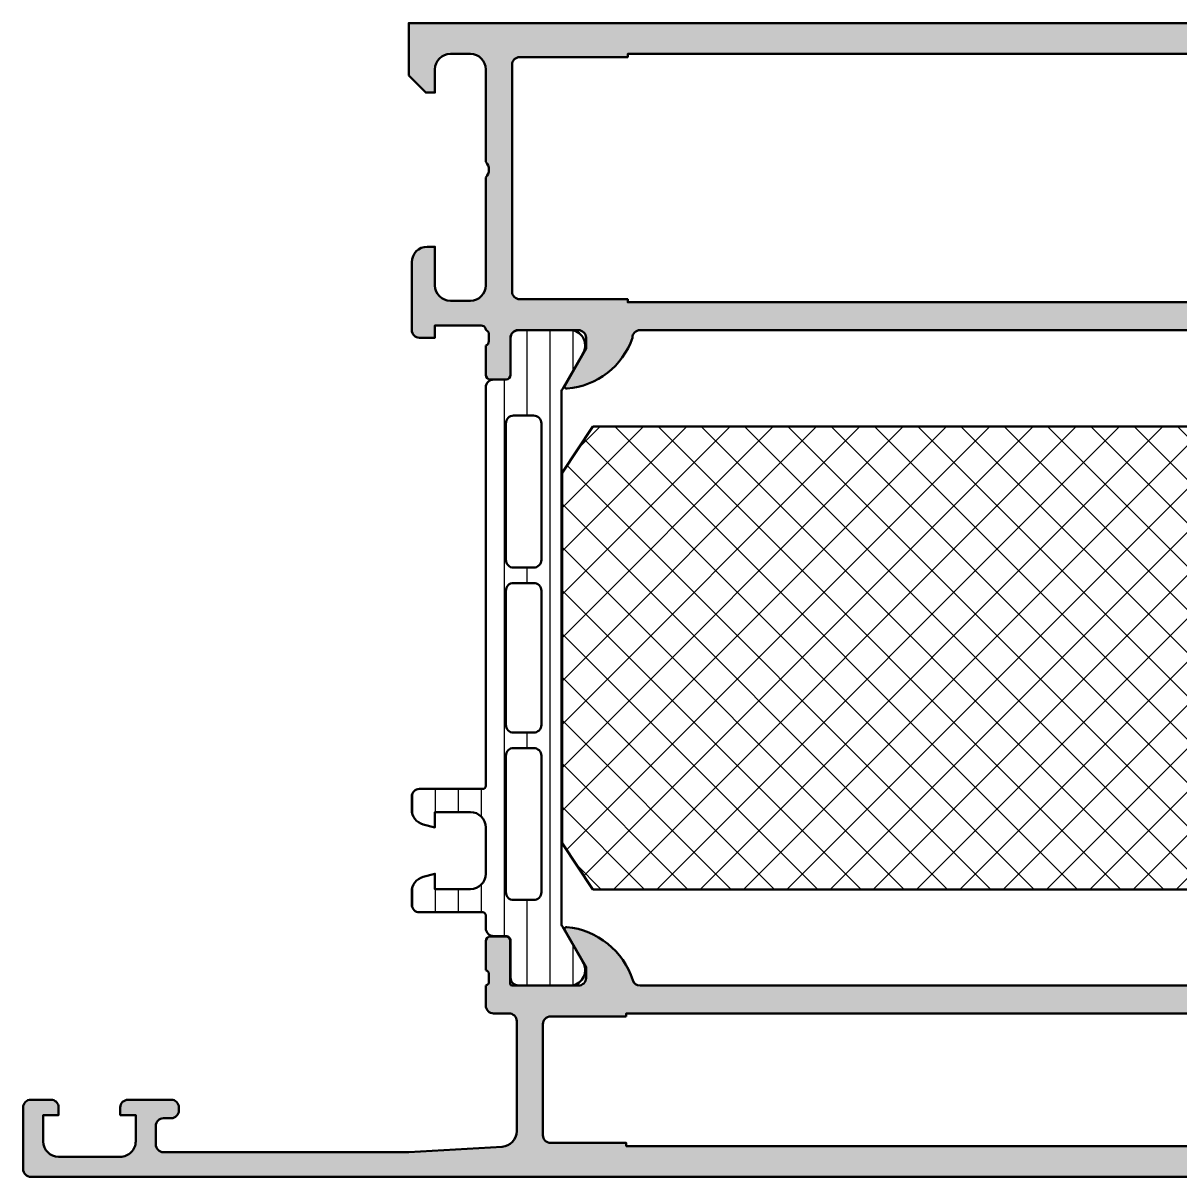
# Model space of a CAD drawing. Extents: x 0 to 150, y 0 to 75.
# Drawn here: x 0 to 75, y 0 to 74.8 of the extents above; entities that cross this region are included whole.
import ezdxf

# ---------------------------------------------------------------- set-up
doc = ezdxf.new("R2010")
doc.units = 0
for name, color, linetype, lineweight in [('0S-Alu contour', 7, 'Continuous', 50), ('0S-Alu hatch', 252, 'Continuous', 25), ('0S-Plastic contour', 254, 'Continuous', 50), ('0S-Plastic hatch', 253, 'Continuous', 25), ('0S-PT contour', 91, 'Continuous', 50), ('0S-PT hatch', 103, 'Continuous', 25)]:
    doc.layers.add(name, color=color, linetype=linetype, lineweight=lineweight)

# ---------------------------------------------------------------- blocks, each defined once
blk = doc.blocks.new('345300__B351FEDB_3CB7_4126_8738_40DBF17E38F5_')
at = {"layer": '0S-Alu hatch'}
h = blk.add_hatch(color=256, dxfattribs=at)
edge = h.paths.add_edge_path()
edge.add_line((25, 71.39999847412109), (26.0999755859375, 70.3))
edge.add_line((26.0999755859375, 70.3), (26.69998168945312, 70.3))
edge.add_line((26.69998168945312, 70.3), (26.69998168945312, 71.80000381469726))
edge.add_ellipse((27.70002008335166, 71.79996542079873), major_axis=(-1.000038394635549, 0), ratio=1, start_angle=270.0021997238879, end_angle=359.99780027593476, ccw=False)
edge.add_line((27.69998168945313, 72.80000381469726), (29, 72.80000381469726))
edge.add_ellipse((28.99995442852658, 71.79995824322384), major_axis=(-1.000045572511753, 0), ratio=1, start_angle=180.0026109341762, end_angle=269.99738906589266, ccw=False)
edge.add_line((30, 71.80000381469847), (30, 65.8))
edge.add_ellipse((29.47487768903659, 65.3), major_axis=(-0.7250885749145113, 0), ratio=1, start_angle=136.4038464693329, end_angle=223.5961535306672, ccw=False)
edge.add_line((30, 64.8), (30, 57.8))
edge.add_ellipse((28.9999729984846, 57.80002700151539), major_axis=(-1.000027001879929, 0), ratio=1, start_angle=90.00154703110047, end_angle=179.9984529689852, ccw=False)
edge.add_line((29, 56.79999999999999), (27.69998168945313, 56.79999999999999))
edge.add_ellipse((27.70000151260095, 57.80001982314782), major_axis=(-1.000019823344305, 0), ratio=1, start_angle=0.0011357599706229848, end_angle=89.99886423980757, ccw=False)
edge.add_line((26.69998168945312, 57.80000000000388), (26.69998168945312, 60.3))
edge.add_line((26.69998168945312, 60.3), (26.19998168945313, 60.3))
edge.add_arc((26.20001605502165, 59.29996563443147), 1.000034366158998, 90.00196893437248, 179.9980310656152)
edge.add_line((25.19998168945313, 59.30000000000021), (25.19998168945313, 54.89999084472656))
edge.add_arc((25.69998443032072, 54.89999358559416), 0.5000027408751077, 180.0003140784807, 269.9996859214307)
edge.add_line((25.69998168945313, 54.39999084472656), (26.69998168945312, 54.39999084472656))
edge.add_line((26.69998168945312, 54.39999084472656), (26.70016479492188, 55.19971923828125))
edge.add_line((26.70016479492188, 55.19971923828125), (29.69481443321533, 55.19971923828125))
edge.add_ellipse((29.69481443321532, 54.89971923828122), major_axis=(-0.3000000000000256, 0), ratio=1, start_angle=199.6167599618273, end_angle=269.99999999999795, ccw=False)
edge.add_line((29.97740221942337, 55.00043737510894), (30.01502310468306, 54.89488337048205))
edge.add_ellipse((29.92156631017289, 54.6325273359551), major_axis=(-0.2785046880984648, 0), ratio=1, start_angle=178.8227049288636, end_angle=250.3930204903636, ccw=False)
edge.add_line((30.20001220703126, 54.62680511474609), (30.20001220703126, 54.17322235107421))
edge.add_ellipse((29.89748748274045, 54.18486318156453), major_axis=(-0.3027486048551446, 0), ratio=1, start_angle=109.79197145994209, end_angle=177.7964063193077, ccw=False)
edge.add_line((30.00000000000001, 53.89999847412108), (30.00000000000001, 52.00001678466796))
edge.add_arc((30.30000000000001, 52.00001678466796), 0.3000000000000007, 180, 270)
edge.add_line((30.30000000000001, 51.70001678466796), (31.29997558593751, 51.70001678466796))
edge.add_arc((31.29997558593751, 52.00001678466796), 0.3000000000000007, 270.0000000000007, 360)
edge.add_line((31.59997558593751, 52.00001678466796), (31.59997558593751, 54.39999847412109))
edge.add_ellipse((32.100002258875, 54.3999718011836), major_axis=(-0.5000266736489019, 0), ratio=1, start_angle=270.00305633044576, end_angle=359.99694366969146, ccw=False)
edge.add_line((32.09997558593751, 54.89999847412109), (36.00049591064453, 54.89930419921875))
edge.add_ellipse((36.00051134773772, 54.39931963648928), major_axis=(-0.4999845629677774, 0), ratio=1, start_angle=179.9991052558096, end_angle=270.0017690151924, ccw=False)
edge.add_line((36.50049591064453, 54.39931182861431), (36.50049591064453, 53.69930725097656))
edge.add_line((36.50049591064453, 53.69930725097656), (35.11225128173828, 51.29478912353516))
edge.add_arc((35.23609723052485, 51.23688059579413), 0.1367158243071277, 154.9399071397932, 284.9282666313625)
edge.add_arc((34.88285245601911, 55.96520980609627), 4.875929802990912, 274.5695827884483, 341.2675044174627)
edge.add_ellipse((40.00049626153255, 54.39930384833066), major_axis=(-0.5000003508882097, 0), ratio=1, start_angle=270.0000402087765, end_angle=359.9999597909774, ccw=False)
edge.add_line((40.00049591064453, 54.89930419921875), (109.9999771118164, 54.89999084472656))
edge.add_ellipse((109.9980520364834, 54.39857247094304), major_axis=(-0.5014220692019347, 0), ratio=1, start_angle=180.0836121092533, end_angle=269.78002770607844, ccw=False)
edge.add_arc((115.1266061706823, 55.97392626306316), 4.887718356431223, 198.7935375333312, 265.8040368107825)
edge.add_arc((114.7607596930669, 51.23810386361654), 0.1390384168073288, 273.3902478631867, 384.0601169719201)
edge.add_line((114.8877182006836, 51.29478912353516), (113.4994735717773, 53.69930725097657))
edge.add_line((113.4994735717773, 53.69930725097657), (113.4994735717773, 54.39931182861329))
edge.add_ellipse((113.9994581346841, 54.3993196364893), major_axis=(-0.4999845629677682, 0), ratio=1, start_angle=-90.00176901519478, end_angle=0.000894744190475194, ccw=False)
edge.add_line((113.9994735717773, 54.89930419921876), (117.8999938964844, 54.89999847412109))
edge.add_ellipse((117.8999672235468, 54.3999718011836), major_axis=(-0.5000266736489019, 0), ratio=1, start_angle=180.0030563300701, end_angle=269.996943669551, ccw=False)
edge.add_line((118.3999938964843, 54.39999847411989), (118.3999938964844, 52.00001678466797))
edge.add_arc((118.6999938964844, 52.00001678466796), 0.2999999999999971, 180, 270)
edge.add_line((118.6999938964844, 51.70001678466796), (119.6999694824218, 51.70001678466796))
edge.add_arc((119.6999694824218, 52.00001678466795), 0.29999999999999, 270, 360)
edge.add_line((119.9999694824219, 52.00001678466795), (119.9999694824219, 53.89999847412111))
edge.add_ellipse((120.1024819996814, 54.18486318156456), major_axis=(-0.3027486048551404, 0), ratio=1, start_angle=2.2035936806950076, end_angle=70.20802854005609, ccw=False)
edge.add_line((119.7999572753906, 54.17322235107421), (119.7999572753906, 54.6268051147461))
edge.add_ellipse((120.0784031722502, 54.63252733595512), major_axis=(-0.2785046880997238, 0), ratio=1, start_angle=-70.39284138170791, end_angle=1.177295071132221, ccw=False)
edge.add_line((119.9849455576057, 54.89488307833269), (120.0225674482611, 55.00043853445314))
edge.add_ellipse((120.3051548212604, 54.89971923828125), major_axis=(-0.3000000000000121, 0), ratio=1, start_angle=270.00000000000273, end_angle=340.38300497643354, ccw=False)
edge.add_line((120.3051548212604, 55.19971923828126), (123.2998046875, 55.19971923828125))
edge.add_line((123.2998046875, 55.19971923828125), (123.2999877929687, 54.39999084472656))
edge.add_line((123.2999877929687, 54.39999084472656), (124.2999877929687, 54.39999084472656))
edge.add_arc((124.2999850521011, 54.89999358559419), 0.5000027408751341, 270.0003140785714, 359.9996859215192)
edge.add_line((124.7999877929687, 54.89999084472736), (124.7999877929687, 59.29999999999999))
edge.add_arc((123.7999534274002, 59.29996563443144), 1.000034366159028, 0.0019689340145208, 89.99803106562733)
edge.add_line((123.7999877929687, 60.3), (123.2999877929687, 60.3))
edge.add_line((123.2999877929687, 60.3), (123.2999877929687, 57.79999999999998))
edge.add_ellipse((122.2999679698209, 57.80001982314784), major_axis=(-1.000019823344326, 0), ratio=1, start_angle=90.00113576019407, end_angle=179.9988642393878, ccw=False)
edge.add_line((122.2999877929687, 56.79999999999999), (120.9999694824219, 56.79999999999999))
edge.add_ellipse((120.9999964839372, 57.80002700151539), major_axis=(-1.000027001879929, 0), ratio=1, start_angle=0.0015470310149794386, end_angle=89.9984529689001, ccw=False)
edge.add_line((119.9999694824219, 57.80000000000148), (119.9999694824219, 64.8))
edge.add_ellipse((120.5250917933853, 65.3), major_axis=(-0.725088574914509, 0), ratio=1, start_angle=-43.59615353066738, end_angle=43.59615353066738, ccw=False)
edge.add_line((119.9999694824219, 65.8), (119.9999694824219, 71.80000381469726))
edge.add_ellipse((121.0000150538953, 71.79995824322384), major_axis=(-1.000045572511753, 0), ratio=1, start_angle=270.0026109341098, end_angle=359.9973890658238, ccw=False)
edge.add_line((120.9999694824218, 72.80000381469725), (122.2999877929688, 72.80000381469726))
edge.add_ellipse((122.2999493990702, 71.79996542079876), major_axis=(-1.000038394635524, 0), ratio=1, start_angle=180.0021997237339, end_angle=269.9978002761111, ccw=False)
edge.add_line((123.2999877929687, 71.80000381469459), (123.2999877929687, 70.3))
edge.add_line((123.2999877929687, 70.3), (123.8999938964843, 70.3))
edge.add_line((123.8999938964843, 70.3), (124.9999694824218, 71.39999847412108))
edge.add_line((124.9999694824218, 71.39999847412108), (124.9999694824219, 74.8))
edge.add_line((124.9999694824219, 74.8), (25, 74.8))
edge.add_line((25, 74.8), (25, 71.39999847412109))
edge = h.paths.add_edge_path()
edge.add_line((31.69998550415039, 57.39999084472656), (31.69998550415039, 72.09999542236328))
edge.add_ellipse((32.19999335623653, 72.09998757027714), major_axis=(-0.5000078521477965, 0), ratio=1, start_angle=270.0008997686624, end_angle=359.99910023153274, ccw=False)
edge.add_line((32.19998550415039, 72.59999542236328), (39.19998550415039, 72.59999542236328))
edge.add_line((39.19998550415039, 72.59999542236328), (39.19998550415039, 72.79999237060547))
edge.add_line((39.19998550415039, 72.79999237060547), (110.7999877929687, 72.79999237060547))
edge.add_line((110.7999877929687, 72.79999237060547), (110.7999877929687, 72.59999542236328))
edge.add_line((110.7999877929687, 72.59999542236328), (117.7999877929687, 72.59999542236329))
edge.add_ellipse((117.7999799408826, 72.09998757027714), major_axis=(-0.5000078521478107, 0), ratio=1, start_angle=180.0008997684673, end_angle=269.9991002313343, ccw=False)
edge.add_line((118.2999877929687, 72.09999542236326), (118.2999877929687, 57.39999084473131))
edge.add_ellipse((117.7999831391399, 57.39999549855542), major_axis=(-0.500004653850518, 0), ratio=1, start_angle=90.00053328454328, end_angle=179.9994667160038, ccw=False)
edge.add_line((117.7999877929687, 56.89999084472656), (110.7999877929687, 56.89999084472656))
edge.add_line((110.7999877929687, 56.89999084472656), (110.7999877929687, 56.69999389648437))
edge.add_line((110.7999877929687, 56.69999389648437), (39.19998550415039, 56.69999389648437))
edge.add_line((39.19998550415039, 56.69999389648437), (39.19998550415039, 56.89999084472656))
edge.add_line((39.19998550415039, 56.89999084472656), (32.19998550415039, 56.89999084472656))
edge.add_ellipse((32.19999015797927, 57.39999549855543), major_axis=(-0.5000046538505322, 0), ratio=1, start_angle=0.0005332839962761682, end_angle=89.99946671545757, ccw=False)
at = {"layer": '0S-Alu contour', "color": 7}
for points in [[(123.2999877929687, 71.80000381469459), (123.2999877929687, 70.3), (123.8999938964843, 70.3), (124.9999694824218, 71.39999847412108), (124.9999694824219, 74.8), (25, 74.8), (25, 71.39999847412109)], [(27.69998168945313, 72.80000381469726), (29, 72.80000381469726)], [(32.19998550415039, 72.59999542236328), (39.19998550415039, 72.59999542236328), (39.19998550415039, 72.79999237060547), (110.7999877929687, 72.79999237060547), (110.7999877929687, 72.59999542236328), (117.7999877929687, 72.59999542236329)], [(120.9999694824218, 72.80000381469725), (122.2999877929688, 72.80000381469726)], [(31.69998550415039, 57.39999084472656), (31.69998550415039, 72.09999542236328)], [(118.2999877929687, 72.09999542236326), (118.2999877929687, 57.39999084473131)], [(25, 71.39999847412109), (26.0999755859375, 70.3), (26.69998168945312, 70.3), (26.69998168945312, 71.80000381469726)], [(30, 71.80000381469847), (30, 65.8)], [(119.9999694824219, 65.8), (119.9999694824219, 71.80000381469726)], [(30, 64.8), (30, 57.8)], [(119.9999694824219, 57.80000000000148), (119.9999694824219, 64.8)], [(26.69998168945312, 57.80000000000388), (26.69998168945312, 60.3), (26.19998168945313, 60.3)], [(123.7999877929687, 60.3), (123.2999877929687, 60.3), (123.2999877929687, 57.79999999999998)], [(25.19998168945313, 59.30000000000021), (25.19998168945313, 54.89999084472656)], [(124.7999877929687, 54.89999084472736), (124.7999877929687, 59.29999999999999)], [(29, 56.79999999999999), (27.69998168945313, 56.79999999999999)], [(117.7999877929687, 56.89999084472656), (110.7999877929687, 56.89999084472656), (110.7999877929687, 56.69999389648437), (39.19998550415039, 56.69999389648437), (39.19998550415039, 56.89999084472656), (32.19998550415039, 56.89999084472656)], [(122.2999877929687, 56.79999999999999), (120.9999694824219, 56.79999999999999)], [(25.69998168945313, 54.39999084472656), (26.69998168945312, 54.39999084472656), (26.70016479492188, 55.19971923828125), (29.69481443321533, 55.19971923828125)], [(29.97740221942337, 55.00043737510894), (30.01502310468306, 54.89488337048205)], [(32.09997558593751, 54.89999847412109), (36.00049591064453, 54.89930419921875)], [(40.00049591064453, 54.89930419921875), (109.9999771118164, 54.89999084472656)], [(113.9994735717773, 54.89930419921876), (117.8999938964844, 54.89999847412109)], [(119.9849455576057, 54.89488307833269), (120.0225674482611, 55.00043853445314)], [(120.3051548212604, 55.19971923828126), (123.2998046875, 55.19971923828125), (123.2999877929687, 54.39999084472656), (124.2999877929687, 54.39999084472656)], [(30.20001220703126, 54.62680511474609), (30.20001220703126, 54.17322235107421)], [(31.59997558593751, 52.00001678466796), (31.59997558593751, 54.39999847412109)], [(36.50049591064453, 54.39931182861431), (36.50049591064453, 53.69930725097656), (35.11225128173828, 51.29478912353516)], [(114.8877182006836, 51.29478912353516), (113.4994735717773, 53.69930725097657), (113.4994735717773, 54.39931182861329)], [(118.3999938964843, 54.39999847411989), (118.3999938964844, 52.00001678466797)], [(119.7999572753906, 54.17322235107421), (119.7999572753906, 54.6268051147461)], [(30.00000000000001, 53.89999847412108), (30.00000000000001, 52.00001678466796)], [(119.9999694824219, 52.00001678466795), (119.9999694824219, 53.89999847412111)], [(30.30000000000001, 51.70001678466796), (31.29997558593751, 51.70001678466796)], [(118.6999938964844, 51.70001678466796), (119.6999694824218, 51.70001678466796)]]:
    blk.add_lwpolyline(points, dxfattribs=at)
at = {"layer": '0S-Alu contour', "color": 7, "extrusion": (0, 0, -1)}
for centre, radius, start, end in [((-27.70002008335166, 71.79996542079873), 1.000038394635549, 0.0021997240652303, 89.99780027611214), ((-28.99995442852658, 71.79995824322384), 1.000045572511753, 90.00261093410732, 179.9973890658238), ((-121.0000150538953, 71.79995824322384), 1.000045572511753, 0.0026109341761524, 89.99738906589023), ((-122.2999493990702, 71.79996542079876), 1.000038394635524, 90.00219972388888, 179.9978002762661), ((-32.19999335623653, 72.09998757027714), 0.5000078521477965, 0.0008997684672687, 89.99910023133756), ((-117.7999799408826, 72.09998757027714), 0.5000078521478107, 90.0008997686657, 179.9991002315327), ((-29.47487768903659, 65.3), 0.7250885749145115, 136.4038464693328, 223.5961535306672), ((-120.5250917933853, 65.3), 0.725088574914509, 316.4038464693326, 43.59615353066742), ((-27.70000151260095, 57.80001982314782), 1.000019823344305, 270.0011357601924, 359.9988642400294), ((-28.9999729984846, 57.80002700151539), 1.000027001879929, 180.0015470310149, 269.9984529688995), ((-120.9999964839372, 57.80002700151539), 1.000027001879929, 270.0015470310999, 359.998452968985), ((-122.2999679698209, 57.80001982314784), 1.000019823344326, 180.0011357606123, 269.9988642398059), ((-32.19999015797927, 57.39999549855543), 0.5000046538505322, 270.0005332845425, 359.9994667160037), ((-117.7999831391399, 57.39999549855542), 0.500004653850518, 180.0005332839962, 269.9994667154567), ((-29.69481443321532, 54.89971923828122), 0.3000000000000256, 90.00000000000205, 160.3832400381727), ((-29.92156631017289, 54.6325273359551), 0.2785046880984648, 109.6069795096364, 181.1772950711365), ((-32.100002258875, 54.3999718011836), 0.5000266736489019, 0.0030563303085188, 89.99694366955426), ((-36.00051134773772, 54.39931963648928), 0.4999845629677774, 89.9982309848076, 180.0008947441905), ((-40.00049626153255, 54.39930384833066), 0.5000003508882097, 4.02090225668e-05, 89.99995979122347), ((-109.9980520364834, 54.39857247094304), 0.5014220692019347, 90.21997229392157, 179.9163878907467), ((-113.9994581346841, 54.3993196364893), 0.4999845629677682, 359.9991052558095, 90.00176901519482), ((-117.8999672235468, 54.3999718011836), 0.5000266736489019, 90.00305633044901, 179.9969436699299), ((-120.0784031722502, 54.63252733595512), 0.2785046880997238, 358.8227049288678, 70.39284138170795), ((-120.3051548212604, 54.89971923828125), 0.3000000000000121, 19.61699502356649, 89.99999999999729), ((-29.89748748274045, 54.18486318156453), 0.3027486048551446, 182.2035936806924, 250.2080285400579), ((-120.1024819996814, 54.18486318156456), 0.3027486048551404, 289.7919714599439, 357.796406319305)]:
    blk.add_arc(centre, radius, start, end, dxfattribs=at)
at = {"layer": '0S-Alu contour', "color": 7}
for centre, radius, start, end in [((26.20001605502165, 59.29996563443147), 1.000034366158998, 90.00196893437248, 179.9980310656152), ((123.7999534274002, 59.29996563443144), 1.000034366159028, 0.0019689340145208, 89.99803106562733), ((25.69998443032072, 54.89999358559416), 0.5000027408751077, 180.0003140784807, 269.9996859214307), ((124.2999850521011, 54.89999358559419), 0.5000027408751341, 270.0003140785714, 359.9996859215192), ((34.88285245601911, 55.96520980609627), 4.875929802990912, 274.5695827884483, 341.2675044174627), ((115.1266061706823, 55.97392626306316), 4.887718356431223, 198.7935375333312, 265.8040368107825), ((30.30000000000001, 52.00001678466796), 0.3000000000000007, 180, 270), ((31.29997558593751, 52.00001678466796), 0.3000000000000007, 270.0000000000007, 0), ((118.6999938964844, 52.00001678466796), 0.2999999999999971, 180, 270), ((119.6999694824218, 52.00001678466795), 0.29999999999999, 270, 0), ((35.23609723052485, 51.23688059579413), 0.1367158243071277, 154.9399071397932, 284.9282666313625), ((114.7607596930669, 51.23810386361654), 0.1390384168073288, 273.3902478631867, 24.0601169719201)]:
    blk.add_arc(centre, radius, start, end, dxfattribs=at)
blk = doc.blocks.new('284039__F448CC6A_7CAA_499C_A607_768EB38D7D67___5468B348_0326_427C_8399_B5468956C07C_')
at = {"layer": '0S-Plastic hatch'}
h = blk.add_hatch(dxfattribs=at)
h.set_pattern_fill('ANSI31', color=256, scale=0.4680000000000001, angle=45, style=0)
h.set_pattern_definition([(90, (0, 0), (-1.4859, 0), [])])
edge = h.paths.add_edge_path()
edge.add_line((30, 51.19262339778483), (29.999977078442, 25.35125658823266))
edge.add_ellipse((29.79583821281997, 25.355375387072), major_axis=(-0.2041804127758801, 0), ratio=1, start_angle=90.48506106571949, end_angle=178.8441310561829, ccw=False)
edge.add_line((29.79756676571524, 25.15120229122875), (25.69756676572695, 25.15120229122876))
edge.add_arc((25.69756676572695, 24.65120229122881), 0.4999999999999467, 90, 180)
edge.add_line((25.19756676572701, 24.65120229122881), (25.19756676572701, 23.82045306784114))
edge.add_arc((26.19756676572708, 23.82045306784116), 1.000000000000066, 180, 254.9999999989172)
edge.add_line((25.93874772060629, 22.85452724155693), (26.69756676572695, 22.65120229122875))
edge.add_line((26.69756676572695, 22.65120229122875), (26.69756676572695, 23.65120229122876))
edge.add_line((26.69756676572695, 23.65120229122876), (28.99756676571536, 23.65120229122875))
edge.add_ellipse((28.99585773187428, 22.64707631855116), major_axis=(-1.004127427074072, 0), ratio=1, start_angle=180.229859678484, end_angle=269.90248202491523, ccw=False)
edge.add_line((29.999977078442, 22.65110467439827), (29.99997707844199, 19.65122632025461))
edge.add_ellipse((28.99585751999409, 19.65532877543038), major_axis=(-1.004127938958017, 0), ratio=1, start_angle=90.09753001532061, end_angle=179.7659122786844, ccw=False)
edge.add_line((28.9975667657153, 18.65120229122875), (26.69756676572696, 18.65120229122875))
edge.add_line((26.69756676572696, 18.65120229122875), (26.69756676572684, 19.65120229122869))
edge.add_line((26.69756676572684, 19.65120229122869), (25.93874772060627, 19.44787734087044))
edge.add_arc((26.19756676572686, 18.48195151458678), 0.9999999999994578, 105.0000000010805, 180)
edge.add_line((25.19756676572741, 18.48195151458678), (25.19756676572695, 17.65120229122875))
edge.add_arc((25.69756676572696, 17.65120229122875), 0.5000000000000027, 180, 270.0000000000004)
edge.add_line((25.69756676572696, 17.15120229122874), (29.79756676571532, 17.15120229122875))
edge.add_ellipse((29.79756676571532, 16.95120229122875), major_axis=(-0.1999999999999922, 0), ratio=1, start_angle=180, end_angle=269.999999999999, ccw=False)
edge.add_line((29.99756676571531, 16.95120229122876), (29.99888731070525, 16.11013004610088))
edge.add_arc((30.49888463137103, 16.11010925689817), 0.4999973210979717, 179.9976177199981, 269.9982316841403)
edge.add_line((30.49886919998672, 15.61011193603833), (31.30920053280163, 15.61008330962012))
edge.add_ellipse((31.30918966656731, 15.31008330981691), major_axis=(-0.299999999999997, 0), ratio=1, start_angle=179.9979247021016, end_angle=269.99792470211383, ccw=False)
edge.add_line((31.60918966637051, 15.31007244358253), (31.60877078615772, 12.9100740742441))
edge.add_arc((32.10876676317273, 12.91005332437419), 0.4999959774455613, 179.9976222209284, 269.9982271833)
edge.add_line((32.10875129255297, 12.41005734716797), (35.58529278835881, 12.40993069970388))
edge.add_arc((35.4430179914446, 13.3997539283803), 0.9999960709244808, 278.1795327540131, 392.724940801954)
edge.add_line((36.28429022210338, 13.94035838247478), (34.96590322431634, 16.22406298372988))
edge.add_ellipse((35.39892499595708, 16.47404727380667), major_axis=(-0.5000000000000883, 0), ratio=1, start_angle=-0.002015393048509395, end_angle=29.997921301458007, ccw=False)
edge.add_line((34.89892499626632, 16.47406486142887), (34.90001130869739, 50.82833361702788))
edge.add_ellipse((35.40001130835022, 50.82831498386869), major_axis=(-0.5000000000000164, 0), ratio=1, start_angle=329.99792810276983, end_angle=359.9978647972848, ccw=False)
edge.add_line((34.9670076470982, 51.07833064206307), (36.28556007655461, 53.36193973131244))
edge.add_arc((35.44432701033436, 53.90260512706297), 0.99999607092448, 327.2709086022734, 441.8163166502147)
edge.add_line((35.58667351121613, 54.89241804653367), (32.11013201541031, 54.89254469399775))
edge.add_arc((32.1101112655404, 54.39254871698273), 0.499995977445583, 89.9976222209271, 179.9982271832751)
edge.add_line((31.61011528833416, 54.39256418760271), (31.61036030891498, 51.99256579421701))
edge.add_ellipse((31.31036030911177, 51.99257666045133), major_axis=(-0.3000000000000041, 0), ratio=1, start_angle=89.99792470211662, end_angle=179.9979247021016, ccw=False)
edge.add_line((31.31034944287746, 51.69257666064812), (30.50001811006254, 51.69260528706632))
edge.add_arc((30.49999732085985, 51.19260796640054), 0.4999973210979748, 89.99761772008878, 179.9982316841069)
edge = h.paths.add_edge_path()
edge.add_ellipse((31.79944870073098, 40.00119604774752), major_axis=(-0.5000000021573054, 0), ratio=1, start_angle=0, end_angle=90.00189908949642, ccw=False)
edge.add_line((31.29944869857367, 40.00119604774752), (31.29944869857368, 48.8511899405362))
edge.add_ellipse((31.79944870066131, 48.8511899405362), major_axis=(-0.5000000020876287, 0), ratio=1, start_angle=269.9981008973825, end_angle=360, ccw=False)
edge.add_line((31.79946527345813, 49.35118994234917), (33.09945937972603, 49.35118994234917))
edge.add_ellipse((33.09946301908265, 48.8511935817058), major_axis=(-0.4999963606566095, 0), ratio=1, start_angle=179.9995829571355, end_angle=270.00041704258535, ccw=False)
edge.add_line((33.59945937972602, 48.85118994234918), (33.59945937972602, 40.00119604586719))
edge.add_ellipse((33.09946301908276, 40.00119240650812), major_axis=(-0.4999963606565073, 0), ratio=1, start_angle=89.99958295740407, end_angle=180.0004170428646, ccw=False)
edge.add_line((33.09945937972604, 39.50119604586486), (31.7994652734133, 39.50119604586488))
edge = h.paths.add_edge_path()
edge.add_ellipse((33.09945937973641, 29.30118994304764), major_axis=(-0.4999999999999929, 0), ratio=1, start_angle=90.0000000000008, end_angle=180, ccw=False)
edge.add_line((33.09945937973642, 28.80118994304765), (31.79944869858406, 28.80118994304765))
edge.add_ellipse((31.79944869858406, 29.30118994304764), major_axis=(-0.4999999999999983, 0), ratio=1, start_angle=0, end_angle=90, ccw=False)
edge.add_line((31.29944869858406, 29.30118994304764), (31.29944869858404, 38.00119604656853))
edge.add_ellipse((31.79944869858405, 38.00119604656332), major_axis=(-0.5000000000000071, 0), ratio=1, start_angle=269.99999999880635, end_angle=360, ccw=False)
edge.add_line((31.79944869859447, 38.50119604656332), (33.0994593797468, 38.50119604656332))
edge.add_ellipse((33.0994593797364, 38.00119604656331), major_axis=(-0.5000000000000134, 0), ratio=1, start_angle=180, end_angle=269.999999998808, ccw=False)
edge.add_line((33.59945937973641, 38.00119604656331), (33.5994593797364, 29.30118994304764))
edge = h.paths.add_edge_path()
edge.add_ellipse((33.09944412094735, 18.45121130535237), major_axis=(-0.5000152587890554, 0), ratio=1, start_angle=89.9999999999992, end_angle=180, ccw=False)
edge.add_line((33.09944412094734, 17.95119604656331), (31.799433439795, 17.95119604656331))
edge.add_ellipse((31.79943343979499, 18.45118078777425), major_axis=(-0.4999847412109291, 0), ratio=1, start_angle=0, end_angle=90.0000000000004, ccw=False)
edge.add_line((31.29944869858406, 18.45118078777425), (31.29944869858406, 27.30118994305278))
edge.add_ellipse((31.79944870067168, 27.30118994123468), major_axis=(-0.5000000020876199, 0), ratio=1, start_angle=269.9981008973846, end_angle=360, ccw=False)
edge.add_line((31.79946527346849, 27.80118994304764), (33.0994593797364, 27.80118994304764))
edge.add_ellipse((33.09946301909308, 27.30119358240432), major_axis=(-0.4999963606565686, 0), ratio=1, start_angle=179.9995829571355, end_angle=270.00041704259104, ccw=False)
edge.add_line((33.5994593797364, 27.30118994304525), (33.5994593797364, 18.45121130535237))
at = {"layer": '0S-Alu contour', "color": 7}
for points in [[(31.29944869857367, 40.00119604774752), (31.29944869857368, 48.8511899405362)], [(31.79946527345813, 49.35118994234917), (33.09945937972603, 49.35118994234917)], [(33.59945937972602, 48.85118994234918), (33.59945937972602, 40.00119604586719)], [(33.09945937972604, 39.50119604586486), (31.7994652734133, 39.50119604586488)], [(31.79944869859447, 38.50119604656332), (33.0994593797468, 38.50119604656332)], [(31.29944869858406, 29.30118994304764), (31.29944869858404, 38.00119604656853)], [(33.59945937973641, 38.00119604656331), (33.5994593797364, 29.30118994304764)], [(33.09945937973642, 28.80118994304765), (31.79944869858406, 28.80118994304765)], [(31.79946527346849, 27.80118994304764), (33.0994593797364, 27.80118994304764)], [(31.29944869858406, 18.45118078777425), (31.29944869858406, 27.30118994305278)], [(33.5994593797364, 27.30118994304525), (33.5994593797364, 18.45121130535237)], [(33.09944412094734, 17.95119604656331), (31.799433439795, 17.95119604656331)]]:
    blk.add_lwpolyline(points, dxfattribs=at)
at = {"layer": '0S-Alu contour', "color": 7, "extrusion": (0, 0, -1)}
for centre, radius, start, end in [((-31.79944870066131, 48.8511899405362), 0.5000000020876287, 0, 90.00189910261747), ((-33.09946301908265, 48.8511935817058), 0.4999963606566095, 89.99958295741467, 180.0004170428646), ((-31.79944870073098, 40.00119604774752), 0.5000000021573054, 269.9981009105036, 0), ((-33.09946301908276, 40.00119240650812), 0.4999963606565073, 179.9995829571354, 270.0004170425959), ((-31.79944869858405, 38.00119604656332), 0.5000000000000071, 0, 90.00000000119365), ((-33.0994593797364, 38.00119604656331), 0.5000000000000134, 90.00000000119202, 180), ((-31.79944869858406, 29.30118994304764), 0.4999999999999983, 270, 0), ((-33.09945937973641, 29.30118994304764), 0.4999999999999929, 180, 269.9999999999992), ((-31.79944870067168, 27.30118994123468), 0.5000000020876199, 0, 90.00189910261543), ((-33.09946301909308, 27.30119358240432), 0.4999963606565686, 89.99958295740896, 180.0004170428646), ((-31.79943343979499, 18.45118078777425), 0.4999847412109291, 269.9999999999996, 0), ((-33.09944412094735, 18.45121130535237), 0.5000152587890554, 180, 270.0000000000008)]:
    blk.add_arc(centre, radius, start, end, dxfattribs=at)
at = {"layer": '0S-Plastic contour', "color": 7}
for points in [[(35.58667351121613, 54.89241804653367), (32.11013201541031, 54.89254469399775)], [(31.61011528833416, 54.39256418760271), (31.61036030891498, 51.99256579421701)], [(34.9670076470982, 51.07833064206307), (36.28556007655461, 53.36193973131244)], [(30, 51.19262339778483), (29.999977078442, 25.35125658823266)], [(31.31034944287746, 51.69257666064812), (30.50001811006254, 51.69260528706632)], [(34.89892499626632, 16.47406486142887), (34.90001130869739, 50.82833361702788)], [(29.79756676571524, 25.15120229122875), (25.69756676572695, 25.15120229122876)], [(25.19756676572701, 24.65120229122881), (25.19756676572701, 23.82045306784114)], [(25.93874772060629, 22.85452724155693), (26.69756676572695, 22.65120229122875), (26.69756676572695, 23.65120229122876), (28.99756676571536, 23.65120229122875)], [(29.999977078442, 22.65110467439827), (29.99997707844199, 19.65122632025461)], [(28.9975667657153, 18.65120229122875), (26.69756676572696, 18.65120229122875), (26.69756676572684, 19.65120229122869), (25.93874772060627, 19.44787734087044)], [(25.19756676572741, 18.48195151458678), (25.19756676572695, 17.65120229122875)], [(25.69756676572696, 17.15120229122874), (29.79756676571532, 17.15120229122875)], [(29.99756676571531, 16.95120229122876), (29.99888731070525, 16.11013004610088)], [(36.28429022210338, 13.94035838247478), (34.96590322431634, 16.22406298372988)], [(30.49886919998672, 15.61011193603833), (31.30920053280163, 15.61008330962012)], [(31.60918966637051, 15.31007244358253), (31.60877078615772, 12.9100740742441)], [(32.10875129255297, 12.41005734716797), (35.58529278835881, 12.40993069970388)]]:
    blk.add_lwpolyline(points, dxfattribs=at)
for centre, radius, start, end in [((32.1101112655404, 54.39254871698273), 0.499995977445583, 89.9976222209271, 179.9982271832751), ((35.44432701033436, 53.90260512706297), 0.99999607092448, 327.2709086022734, 81.81631665021466), ((30.49999732085985, 51.19260796640054), 0.4999973210979748, 89.99761772008878, 179.9982316841069), ((25.69756676572695, 24.65120229122881), 0.4999999999999467, 90, 180), ((26.19756676572708, 23.82045306784116), 1.000000000000066, 180, 254.9999999989172), ((26.19756676572686, 18.48195151458678), 0.9999999999994578, 105.0000000010805, 180), ((25.69756676572696, 17.65120229122875), 0.5000000000000027, 180, 270.0000000000004), ((30.49888463137103, 16.11010925689817), 0.4999973210979717, 179.9976177199981, 269.9982316841403), ((35.4430179914446, 13.3997539283803), 0.9999960709244808, 278.1795327540131, 32.72494080195393), ((32.10876676317273, 12.91005332437419), 0.4999959774455613, 179.9976222209284, 269.9982271833)]:
    blk.add_arc(centre, radius, start, end, dxfattribs=at)
at = {"layer": '0S-Plastic contour', "color": 7, "extrusion": (0, 0, -1)}
for centre, radius, start, end in [((-31.31036030911177, 51.99257666045133), 0.3000000000000041, 180.0020752978985, 270.0020752978834), ((-35.40001130835022, 50.82831498386869), 0.5000000000000164, 0.0021352027151592, 30.00207189723015), ((-29.79583821281997, 25.355375387072), 0.2041804127758801, 181.1558689438172, 269.5149389342805), ((-28.99585773187428, 22.64707631855116), 1.004127427074072, 90.0975179750848, 179.770140321516), ((-28.99585751999409, 19.65532877543038), 1.004127938958017, 180.2340877213157, 269.9024699846794), ((-29.79756676571532, 16.95120229122875), 0.1999999999999922, 90.00000000000102, 180), ((-35.39892499595708, 16.47404727380667), 0.5000000000000883, 330.002078698542, 0.0020153930485069), ((-31.30918966656731, 15.31008330981691), 0.299999999999997, 90.00207529788617, 180.0020752978985)]:
    blk.add_arc(centre, radius, start, end, dxfattribs=at)
blk = doc.blocks.new('382320__C0E91CE7_EBD5_42CE_8B97_0BABBC6060FE_')
at = {"layer": '0S-PT hatch'}
h = blk.add_hatch(dxfattribs=at)
h.set_pattern_fill('ANSI37', color=256, scale=0.625, angle=90, style=0)
h.set_pattern_definition([(135, (0, 0), (-1.403165018917055, -1.403165018917055), []), (225, (0, 0), (1.403165018917055, -1.403165018917055), [])])
edge = h.paths.add_edge_path()
edge.add_ellipse((112.44682486847, 47.14119923922816), major_axis=(-1.500000000000028, 0), ratio=1, start_angle=180, end_angle=269.9999999999984, ccw=False)
edge.add_line((113.94682486847, 47.14119923922816), (113.94682486847, 20.1411992392282))
edge.add_ellipse((112.44682486847, 20.14119923922828), major_axis=(-1.500000000000056, 0), ratio=1, start_angle=90.00000000000159, end_angle=180, ccw=False)
edge.add_line((112.44682486847, 18.64119923922822), (36.94682486847006, 18.64119923922818))
edge.add_line((36.94682486847006, 18.64119923922818), (34.94682486847006, 21.64119923922818))
edge.add_line((34.94682486847006, 21.64119923922818), (34.94682486847006, 45.64119923922818))
edge.add_line((34.94682486847006, 45.64119923922818), (36.94682486847006, 48.64119923922817))
edge.add_line((36.94682486847006, 48.64119923922817), (112.44682486847, 48.64119923922819))
at = {"layer": '0S-PT contour', "color": 7}
for points in [[(112.44682486847, 18.64119923922822), (36.94682486847006, 18.64119923922818), (34.94682486847006, 21.64119923922818), (34.94682486847006, 45.64119923922818), (36.94682486847006, 48.64119923922817), (112.44682486847, 48.64119923922819)], [(113.94682486847, 47.14119923922816), (113.94682486847, 20.1411992392282)]]:
    blk.add_lwpolyline(points, dxfattribs=at)
at = {"layer": '0S-PT contour', "color": 7, "extrusion": (0, 0, -1)}
for centre, radius, start, end in [((-112.44682486847, 47.14119923922816), 1.500000000000028, 90.0000000000016, 180), ((-112.44682486847, 20.14119923922828), 1.500000000000056, 180, 269.9999999999984)]:
    blk.add_arc(centre, radius, start, end, dxfattribs=at)
blk = doc.blocks.new('345260__27B3CDEC_9F11_466C_B6C1_102415649E46_')
at = {"layer": '0S-Alu hatch'}
h = blk.add_hatch(color=256, dxfattribs=at)
edge = h.paths.add_edge_path()
edge.add_arc((30.50000000000001, 11.09999656677247), 0.5000000000000054, 180, 270.0000000000004)
edge.add_line((30.50000000000001, 10.59999656677246), (31.5, 10.59999656677246))
edge.add_ellipse((31.5, 10.09999656677246), major_axis=(-0.5000000000000054, 0), ratio=1, start_angle=180, end_angle=270, ccw=False)
edge.add_line((32, 10.09999656677246), (32, 2.954661745363364))
edge.add_ellipse((30.99999999999999, 2.954661745363375), major_axis=(-1.00000000000001, 0), ratio=1, start_angle=93.36639926529409, end_angle=180, ccw=False)
edge.add_line((31.05872095220099, 1.956387309262446), (24.99999999999999, 1.599998474121093))
edge.add_line((24.99999999999999, 1.599998474121093), (9.100006103515621, 1.599998474121093))
edge.add_ellipse((9.100002404377795, 2.099994774983265), major_axis=(-0.499996300875856, 0), ratio=1, start_angle=-0.00042389324170244436, end_angle=90.00042389310642, ccw=False)
edge.add_line((8.600006103515625, 2.099998474121093), (8.600006103515623, 3.300003051757808))
edge.add_ellipse((9.100008844383234, 3.300000310890201), major_axis=(-0.5000027408751234, 0), ratio=1, start_angle=270.00031407857114, end_angle=359.99968592151924, ccw=False)
edge.add_line((9.100006103515621, 3.800003051757812), (9.600006103515623, 3.800003051757812))
edge.add_arc((9.600024088759087, 4.299985066514348), 0.4999820150800172, 269.9979389687766, 360.0020610311563)
edge.add_line((10.10000610351562, 4.300003051757816), (10.10000610351562, 4.5))
edge.add_arc((9.600014835948446, 4.500008732432823), 0.4999912676434319, 359.9989993193744, 450.0010006805681)
edge.add_line((9.600006103515621, 4.999999999999999), (6.800003051757814, 5))
edge.add_arc((6.800017907888051, 4.49998514386976), 0.5000148563509379, 90.00170233654418, 179.9982976631267)
edge.add_line((6.300003051757811, 4.499999999999999), (6.300003051757812, 4))
edge.add_line((6.300003051757812, 4), (7.300003051757812, 4))
edge.add_line((7.300003051757812, 4), (7.300003051757811, 2.299999952316284))
edge.add_ellipse((6.3000168116401, 2.299986192527539), major_axis=(-0.9999862402123785, 0), ratio=1, start_angle=90.00008588221368, end_angle=180.0007883886573, ccw=False)
edge.add_line((6.300018310546873, 1.299999952316284), (2.300003051757813, 1.299999952316284))
edge.add_ellipse((2.300009098329628, 2.300005998888099), major_axis=(-1.000006046590095, 0), ratio=1, start_angle=0.00034643963238067954, end_angle=89.9996535590493, ccw=False)
edge.add_line((1.300003051757812, 2.299999952316285), (1.300003051757812, 3.999999999999998))
edge.add_line((1.300003051757812, 3.999999999999998), (2.300003051757812, 4))
edge.add_line((2.300003051757812, 4), (2.300003051757812, 4.5))
edge.add_arc((1.800011784190629, 4.500008732432816), 0.4999912676434399, 359.9989993193744, 450.0010006805672)
edge.add_line((1.800003051757812, 5), (0.5, 5))
edge.add_arc((0.4999963606433601, 4.50000363935664), 0.499996360656605, 89.99958295741324, 180.0004170428646)
edge.add_line((1e-16, 4.5), (0, 0.5))
edge.add_arc((0.4999963516133644, 0.4999963516133651), 0.4999963516266752, 179.9995819228153, 270.0004180773631)
edge.add_line((0.5, 7e-16), (149.5000305175781, 7e-16))
edge.add_arc((149.5000341659647, 0.499996351613355), 0.4999963516266727, 269.9995819226366, 360.0004180771847)
edge.add_line((150.0000305175781, 0.5), (150.0000305175781, 4.5))
edge.add_arc((149.5000341569347, 4.500003639356634), 0.4999963606566104, 359.9995829571354, 450.0004170425861)
edge.add_line((149.5000305175781, 5), (148.2000122070312, 5))
edge.add_arc((148.200018734237, 4.500008731549657), 0.4999912684929343, 90.00074797574229, 180.0010005793681)
edge.add_line((147.7000274658203, 4.5), (147.7000274658203, 4))
edge.add_line((147.7000274658203, 4), (148.7000274658203, 4))
edge.add_line((148.7000274658203, 4), (148.7000274658203, 2.299999952316245))
edge.add_ellipse((147.7000214192486, 2.300005998888023), major_axis=(-1.000006046590021, 0), ratio=1, start_angle=90.0003464409449, end_angle=179.9996535603676, ccw=False)
edge.add_line((147.7000274658203, 1.299999952316284), (143.7000122070312, 1.299999952316284))
edge.add_ellipse((143.700013705938, 2.299986192527545), major_axis=(-0.9999862402123845, 0), ratio=1, start_angle=-0.0007883886572130905, end_angle=89.99991411778569, ccw=False)
edge.add_line((142.7000274658203, 2.299999952316305), (142.7000274658203, 4))
edge.add_line((142.7000274658203, 4), (143.7000274658203, 4))
edge.add_line((143.7000274658203, 4), (143.7000274658203, 4.5))
edge.add_arc((143.2000126096901, 4.499985143869764), 0.5000148563509335, 0.0017023368733013, 89.998297663456)
edge.add_line((143.2000274658203, 5), (140.4000091552734, 5))
edge.add_arc((140.4000156824792, 4.500008731549717), 0.4999912684929059, 90.00074797574553, 180.0010005793681)
edge.add_line((139.9000244140625, 4.500000000000011), (139.9000244140625, 4.30000305175788))
edge.add_arc((140.4000064288191, 4.299985066514418), 0.4999820150800869, 179.9979389686669, 270.0020610312099)
edge.add_line((140.4000244140624, 3.800003051757812), (140.9000244140625, 3.800003051757812))
edge.add_ellipse((140.9000216731949, 3.300000310890231), major_axis=(-0.5000027408750941, 0), ratio=1, start_angle=180.0003140784808, end_angle=269.99968592142864, ccw=False)
edge.add_line((141.4000244140625, 3.300003051757816), (141.4000244140625, 2.099998474121075))
edge.add_ellipse((140.9000281132003, 2.099994774983274), major_axis=(-0.499996300875877, 0), ratio=1, start_angle=89.9995761068891, end_angle=180.0004238932416, ccw=False)
edge.add_line((140.9000244140624, 1.599998474121093), (125.0000305175781, 1.599998474121093))
edge.add_line((125.0000305175781, 1.599998474121093), (118.9413095653771, 1.956387309262446))
edge.add_ellipse((119.0000305175781, 2.954661745363343), major_axis=(-0.9999999999999758, 0), ratio=1, start_angle=0, end_angle=86.6336007347079, ccw=False)
edge.add_line((118.0000305175781, 2.95466174536336), (118.0000305175781, 10.09999656677246))
edge.add_ellipse((118.5000305175781, 10.09999656677247), major_axis=(-0.5, 0), ratio=1, start_angle=270, end_angle=360, ccw=False)
edge.add_line((118.5000305175781, 10.59999656677246), (119.5000305175781, 10.59999656677246))
edge.add_arc((119.5000305175781, 11.09999656677248), 0.5000000000000228, 270.0000000000017, 360.5429916968597)
edge.add_line((120.0000080643975, 11.10473499230333), (120, 12.40000000000004))
edge.add_ellipse((120.078836446543, 12.66752059199314), major_axis=(-0.2788950563274194, 0), ratio=1, start_angle=-1.1645893741015811, end_angle=73.58012358050547, ccw=False)
edge.add_line((119.799999, 12.67318899999154), (119.799999, 13.12678299999152))
edge.add_ellipse((120.0788670956432, 13.13244365946855), major_axis=(-0.2789255417372139, 0), ratio=1, start_angle=-73.57540544464439, end_angle=1.1628700728812191, ccw=False)
edge.add_line((120, 13.39998699999155), (120, 15.27999800000004))
edge.add_arc((119.7, 15.27999800000002), 0.3000000000000327, 0, 90.00000000000273)
edge.add_line((119.7, 15.57999800000005), (118.7200256809572, 15.57999800000006))
edge.add_arc((118.7200256809572, 15.27999800000007), 0.2999999999999829, 90, 180)
edge.add_line((118.4200256809572, 15.27999800000007), (118.4200256809572, 12.52000000000006))
edge.add_ellipse((118.3000256809572, 12.52000000000005), major_axis=(-0.1200000000000472, 0), ratio=1, start_angle=89.99999999998653, end_angle=180, ccw=False)
edge.add_line((118.3000256809572, 12.4), (114, 12.4))
edge.add_ellipse((114, 12.89999999999999), major_axis=(-0.4999999999999894, 0), ratio=1, start_angle=0, end_angle=90, ccw=False)
edge.add_line((113.5, 12.89999999999999), (113.5, 13.59999999999997))
edge.add_line((113.5, 13.59999999999997), (114.8814954576224, 15.99282032302754))
edge.add_arc((114.7618802153517, 16.0618802153517), 0.1381197846483082, 329.9999999999947, 455.6225775507889)
edge.add_arc((115.2382232411737, 11.22339113815209), 5.000000000000108, 95.62257755079219, 162.2515836439287)
edge.add_ellipse((109.9999999999999, 12.89999999999991), major_axis=(-0.499999999999919, 0), ratio=1, start_angle=90.00000000001143, end_angle=162.2515836439399, ccw=False)
edge.add_line((110, 12.4), (40.00000000000001, 12.4))
edge.add_ellipse((40.00000000000001, 12.89999999999996), major_axis=(-0.4999999999999663, 0), ratio=1, start_angle=17.748416356069185, end_angle=89.9999999999992, ccw=False)
edge.add_arc((34.76177675882622, 11.22339113815215), 5.000000000000032, 17.74841635607026, 84.37742244920673)
edge.add_arc((35.23811978464829, 16.0618802153517), 0.1381197846482903, 84.37742244920443, 210.0000000000005)
edge.add_line((35.11850454237764, 15.99282032302756), (36.50000000000002, 13.59999999999998))
edge.add_line((36.50000000000002, 13.59999999999998), (36.5, 12.89999999999999))
edge.add_ellipse((36.00000000000001, 12.89999999999998), major_axis=(-0.4999999999999858, 0), ratio=1, start_angle=89.9999999999983, end_angle=180, ccw=False)
edge.add_line((36, 12.4), (31.69997431904277, 12.4))
edge.add_ellipse((31.69997431904278, 12.52), major_axis=(-0.1200000000000027, 0), ratio=1, start_angle=0, end_angle=89.9999999999967, ccw=False)
edge.add_line((31.57997431904278, 12.52), (31.57997431904279, 15.27999799999999))
edge.add_arc((31.27997431904278, 15.27999799999999), 0.300000000000006, 0, 90.00000000000067)
edge.add_line((31.27997431904278, 15.57999799999999), (30.3, 15.579998))
edge.add_arc((30.3, 15.27999799999999), 0.3000000000000043, 90, 180)
edge.add_line((30, 15.27999799999999), (30, 13.39998699999148))
edge.add_ellipse((29.92113290435683, 13.13244365946854), major_axis=(-0.2789255417371477, 0), ratio=1, start_angle=178.8371299271117, end_angle=253.575405444645, ccw=False)
edge.add_line((30.20000099999999, 13.12678299999147), (30.20000099999999, 12.67318899999147))
edge.add_ellipse((29.92116355345696, 12.6675205919931), major_axis=(-0.2788950563274236, 0), ratio=1, start_angle=106.4198764194928, end_angle=181.1645893740976, ccw=False)
edge.add_line((30, 12.39999999999999), (30, 11.09999656677247))
edge = h.paths.add_edge_path()
edge.add_line((39.10003280639647, 10.39999675750732), (39.10003280639648, 10.59999370574951))
edge.add_line((39.10003280639648, 10.59999370574951), (110.8999938964843, 10.59999370574951))
edge.add_line((110.8999938964843, 10.59999370574951), (110.8999938964843, 10.39999675750732))
edge.add_line((110.8999938964843, 10.39999675750732), (115.7999954223632, 10.39999675750733))
edge.add_ellipse((115.7999954223632, 9.899996757507335), major_axis=(-0.4999999999999858, 0), ratio=1, start_angle=180, end_angle=270, ccw=False)
edge.add_line((116.2999954223632, 9.899996757507328), (116.2999954223633, 2.699993848800673))
edge.add_ellipse((115.7999954223632, 2.699993848800673), major_axis=(-0.5000000000000142, 0), ratio=1, start_angle=90, end_angle=180, ccw=False)
edge.add_line((115.7999954223632, 2.199993848800659), (110.8999938964843, 2.199993848800659))
edge.add_line((110.8999938964843, 2.199993848800659), (110.8999938964843, 1.99999701976776))
edge.add_line((110.8999938964843, 1.99999701976776), (39.10003280639647, 1.99999701976776))
edge.add_line((39.10003280639648, 1.99999701976776), (39.10003280639648, 2.199993848800659))
edge.add_line((39.10003280639648, 2.199993848800659), (34.20003128051757, 2.199993848800659))
edge.add_ellipse((34.20003128051757, 2.699993848800659), major_axis=(-0.5, 0), ratio=1, start_angle=0, end_angle=90, ccw=False)
edge.add_line((33.70003128051757, 2.699993848800659), (33.70003128051757, 9.899996757507324))
edge.add_ellipse((34.20003128051757, 9.899996757507324), major_axis=(-0.5, 0), ratio=1, start_angle=270, end_angle=360, ccw=False)
edge.add_line((34.20003128051757, 10.39999675750732), (39.10003280639647, 10.39999675750732))
at = {"layer": '0S-Alu contour', "color": 7}
for points in [[(35.11850454237764, 15.99282032302756), (36.50000000000002, 13.59999999999998), (36.5, 12.89999999999999)], [(113.5, 12.89999999999999), (113.5, 13.59999999999997), (114.8814954576224, 15.99282032302754)], [(30, 15.27999799999999), (30, 13.39998699999148)], [(31.27997431904278, 15.57999799999999), (30.3, 15.579998)], [(31.57997431904278, 12.52), (31.57997431904279, 15.27999799999999)], [(118.4200256809572, 15.27999800000007), (118.4200256809572, 12.52000000000006)], [(119.7, 15.57999800000005), (118.7200256809572, 15.57999800000006)], [(120, 13.39998699999155), (120, 15.27999800000004)], [(30.20000099999999, 13.12678299999147), (30.20000099999999, 12.67318899999147)], [(119.799999, 12.67318899999154), (119.799999, 13.12678299999152)], [(30, 12.39999999999999), (30, 11.09999656677247)], [(36, 12.4), (31.69997431904277, 12.4)], [(110, 12.4), (40, 12.4)], [(118.3000256809572, 12.4), (114, 12.4)], [(120.0000080643975, 11.10473499230333), (120, 12.40000000000004)], [(30.50000000000001, 10.59999656677246), (31.5, 10.59999656677246)], [(39.10003280639647, 10.39999675750732), (39.10003280639648, 10.59999370574951), (110.8999938964843, 10.59999370574951), (110.8999938964843, 10.39999675750732), (115.7999954223632, 10.39999675750733)], [(118.5000305175781, 10.59999656677246), (119.5000305175781, 10.59999656677246)], [(32, 10.09999656677246), (32, 2.954661745363364)], [(33.70003128051757, 2.699993848800659), (33.70003128051757, 9.899996757507324)], [(34.20003128051757, 10.39999675750732), (39.10003280639647, 10.39999675750732)], [(116.2999954223632, 9.899996757507328), (116.2999954223633, 2.699993848800673)], [(118.0000305175781, 2.95466174536336), (118.0000305175781, 10.09999656677246)], [(1.800003051757812, 5), (0.5, 5)], [(9.600006103515621, 4.999999999999999), (6.800003051757814, 5)], [(143.2000274658203, 5), (140.4000091552734, 5)], [(149.5000305175781, 5), (148.2000122070312, 5)], [(1e-16, 4.5), (0, 0.5)], [(1.300003051757812, 2.299999952316285), (1.300003051757812, 3.999999999999998), (2.300003051757812, 4), (2.300003051757812, 4.5)], [(6.300003051757811, 4.499999999999999), (6.300003051757812, 4), (7.300003051757812, 4), (7.300003051757811, 2.299999952316284)], [(9.100006103515621, 3.800003051757812), (9.600006103515623, 3.800003051757812)], [(10.10000610351562, 4.300003051757816), (10.10000610351562, 4.5)], [(139.9000244140625, 4.500000000000011), (139.9000244140625, 4.30000305175788)], [(140.4000244140624, 3.800003051757812), (140.9000244140625, 3.800003051757812)], [(142.7000274658203, 2.299999952316305), (142.7000274658203, 4), (143.7000274658203, 4), (143.7000274658203, 4.5)], [(147.7000274658203, 4.5), (147.7000274658203, 4), (148.7000274658203, 4), (148.7000274658203, 2.299999952316245)], [(150.0000305175781, 0.5), (150.0000305175781, 4.5)], [(8.600006103515625, 2.099998474121093), (8.600006103515623, 3.300003051757808)], [(141.4000244140625, 3.300003051757816), (141.4000244140625, 2.099998474121075)], [(31.05872095220099, 1.956387309262446), (24.99999999999999, 1.599998474121093), (9.100006103515621, 1.599998474121093)], [(115.7999954223632, 2.199993848800659), (110.8999938964843, 2.199993848800659), (110.8999938964843, 1.99999701976776), (39.10003280639648, 1.99999701976776), (39.10003280639648, 2.199993848800659), (34.20003128051757, 2.199993848800659)], [(140.9000244140624, 1.599998474121093), (125.0000305175781, 1.599998474121093), (118.9413095653771, 1.956387309262446)], [(6.300018310546873, 1.299999952316284), (2.300003051757813, 1.299999952316284)], [(147.7000274658203, 1.299999952316284), (143.7000122070312, 1.299999952316284)], [(0.5, 7e-16), (149.5000305175781, 7e-16)]]:
    blk.add_lwpolyline(points, dxfattribs=at)
for centre, radius, start, end in [((35.23811978464829, 16.0618802153517), 0.1381197846482903, 84.37742244920443, 210.0000000000005), ((34.76177675882622, 11.22339113815215), 5.000000000000032, 17.74841635607026, 84.37742244920673), ((115.2382232411737, 11.22339113815209), 5.000000000000108, 95.62257755079219, 162.2515836439287), ((114.7618802153517, 16.0618802153517), 0.1381197846483082, 329.9999999999947, 95.62257755078898), ((30.3, 15.27999799999999), 0.3000000000000043, 90, 180), ((31.27997431904278, 15.27999799999999), 0.300000000000006, 0, 90.00000000000067), ((118.7200256809572, 15.27999800000007), 0.2999999999999829, 90, 180), ((119.7, 15.27999800000002), 0.3000000000000327, 0, 90.00000000000273), ((30.50000000000001, 11.09999656677247), 0.5000000000000054, 180, 270.0000000000004), ((119.5000305175781, 11.09999656677248), 0.5000000000000228, 270.0000000000017, 0.5429916968597347), ((0.4999963606433601, 4.50000363935664), 0.499996360656605, 89.99958295741324, 180.0004170428646), ((1.800011784190629, 4.500008732432816), 0.4999912676434399, 359.9989993193744, 90.00100068056722), ((6.800017907888051, 4.49998514386976), 0.5000148563509379, 90.00170233654418, 179.9982976631267), ((9.600014835948446, 4.500008732432823), 0.4999912676434319, 359.9989993193744, 90.00100068056815), ((140.4000156824792, 4.500008731549717), 0.4999912684929059, 90.00074797574553, 180.0010005793681), ((143.2000126096901, 4.499985143869764), 0.5000148563509335, 0.0017023368733013, 89.998297663456), ((148.200018734237, 4.500008731549657), 0.4999912684929343, 90.00074797574229, 180.0010005793681), ((149.5000341569347, 4.500003639356634), 0.4999963606566104, 359.9995829571354, 90.00041704258616), ((9.600024088759087, 4.299985066514348), 0.4999820150800172, 269.9979389687766, 0.0020610311562801), ((140.4000064288191, 4.299985066514418), 0.4999820150800869, 179.9979389686669, 270.0020610312099), ((0.4999963516133644, 0.4999963516133651), 0.4999963516266752, 179.9995819228153, 270.0004180773631), ((149.5000341659647, 0.499996351613355), 0.4999963516266727, 269.9995819226366, 0.0004180771846535)]:
    blk.add_arc(centre, radius, start, end, dxfattribs=at)
at = {"layer": '0S-Alu contour', "color": 7, "extrusion": (0, 0, -1)}
for centre, radius, start, end in [((-29.92113290435683, 13.13244365946854), 0.2789255417371477, 106.424594555355, 181.1628700728884), ((-36.00000000000001, 12.89999999999998), 0.4999999999999858, 180, 270.0000000000017), ((-114, 12.89999999999999), 0.4999999999999894, 270, 0), ((-120.0788670956432, 13.13244365946855), 0.2789255417372139, 358.8371299271188, 73.57540544464445), ((-29.92116355345696, 12.6675205919931), 0.2788950563274236, 178.8354106259024, 253.5801235805072), ((-31.69997431904278, 12.52), 0.1200000000000028, 270.0000000000033, 0), ((-40.00000000000001, 12.89999999999996), 0.4999999999999663, 270.0000000000008, 342.2515836439308), ((-109.9999999999999, 12.89999999999991), 0.499999999999919, 197.7484163560602, 269.9999999999886), ((-118.3000256809572, 12.52000000000005), 0.1200000000000472, 180, 270.0000000000135), ((-120.078836446543, 12.66752059199314), 0.2788950563274194, 286.4198764194946, 1.164589374101618), ((-31.5, 10.09999656677246), 0.5000000000000054, 90, 180), ((-118.5000305175781, 10.09999656677247), 0.5, 0, 90), ((-34.20003128051757, 9.899996757507324), 0.5, 0, 90), ((-115.7999954223632, 9.899996757507335), 0.4999999999999858, 90, 180), ((-9.100008844383234, 3.300000310890201), 0.5000027408751234, 0.0003140784807261, 89.99968592142883), ((-140.9000216731949, 3.300000310890231), 0.5000027408750941, 90.00031407857134, 179.9996859215192), ((-2.300009098329628, 2.300005998888099), 1.000006046590095, 270.0003464409507, 359.9996535603676), ((-6.3000168116401, 2.299986192527539), 0.9999862402123785, 179.9992116113427, 269.9999141177863), ((-30.99999999999999, 2.954661745363375), 1.00000000000001, 180, 266.6336007347059), ((-34.20003128051757, 2.699993848800659), 0.5, 270, 0), ((-115.7999954223632, 2.699993848800673), 0.5000000000000142, 180, 270), ((-119.0000305175781, 2.954661745363343), 0.9999999999999758, 273.3663992652921, 0), ((-143.700013705938, 2.299986192527545), 0.9999862402123845, 270.0000858822143, 0.0007883886572085), ((-147.7000214192486, 2.300005998888023), 1.000006046590021, 180.0003464396325, 269.9996535590551), ((-9.100002404377795, 2.099994774983265), 0.499996300875856, 269.9995761068936, 0.0004238932416296), ((-140.9000281132003, 2.099994774983274), 0.499996300875877, 179.9995761067584, 270.0004238931109)]:
    blk.add_arc(centre, radius, start, end, dxfattribs=at)
blk = doc.blocks.new('382320__AD6424A0_C290_4942_BDF6_63C52614E953_')
at = {"layer": '0S-Alu contour', "color": 7}
for name in ['345300__B351FEDB_3CB7_4126_8738_40DBF17E38F5_', '345260__27B3CDEC_9F11_466C_B6C1_102415649E46_']:
    blk.add_blockref(name, (0, 0), dxfattribs=at)
at = {"layer": '0S-Plastic contour', "color": 7}
blk.add_blockref('284039__F448CC6A_7CAA_499C_A607_768EB38D7D67___5468B348_0326_427C_8399_B5468956C07C_', (0, 0), dxfattribs=at)
at = {"layer": '0S-PT contour', "color": 7}
blk.add_blockref('382320__C0E91CE7_EBD5_42CE_8B97_0BABBC6060FE_', (0, 0), dxfattribs=at)

msp = doc.modelspace()

# ---------------------------------------------------------------- block references
at = {"layer": '0S-Alu contour', "color": 7}
msp.add_blockref('382320__AD6424A0_C290_4942_BDF6_63C52614E953_', (0, 0), dxfattribs=at)

doc.saveas('drawing.dxf')
